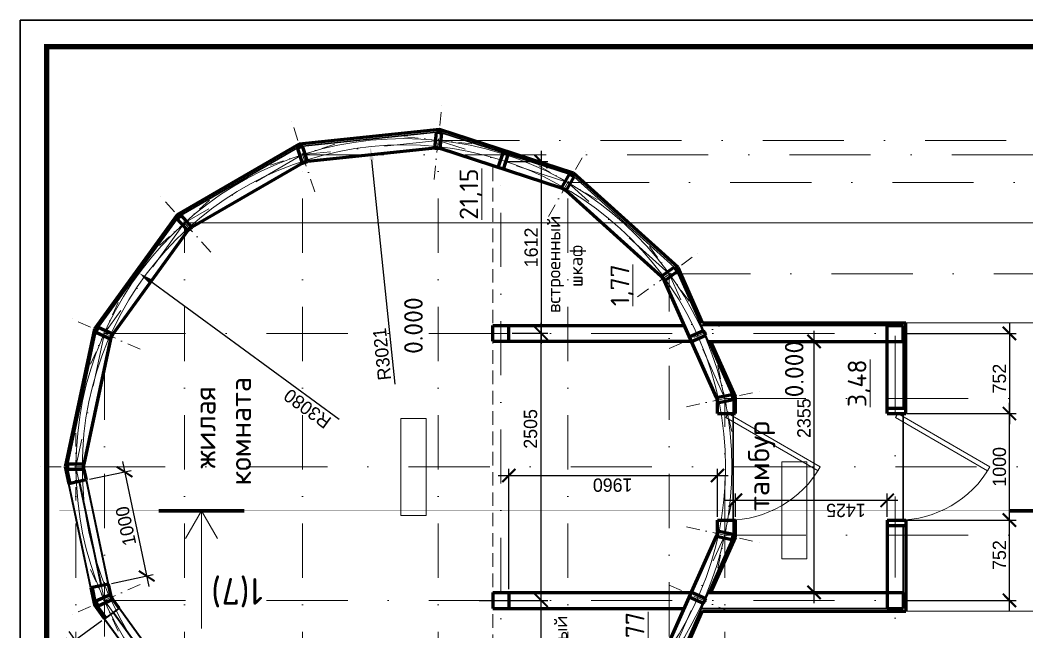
# Model space of a CAD drawing. Header units: millimetres. Extents: x -1532494 to -7068, y -619762 to -143013.
# Drawn here: x -140457 to -131002, y -201253 to -195513 of the extents above; entities that cross this region are included whole.
import ezdxf

# ---------------------------------------------------------------- set-up
doc = ezdxf.new("R2010")
doc.units = ezdxf.units.MM
for name, pattern in [('DASHED', [19.05, 12.7, -6.35]), ('штриховая', [19.05, 12.7, -6.35]), ('штрихпунктирнаяX2', [50.8, 25.4, -12.7, 0, -12.7])]:
    doc.linetypes.add(name, pattern=pattern)
doc.layers.get('0').update_dxf_attribs({"color": 251, "lineweight": 15})
for name, color, linetype, lineweight in [('01-РАМКА(+штамп)', 5, 'Continuous', 18), ('15-РАЗМЕРЫ-доп.', 5, 'Continuous', 5), ('линия', 7, 'Continuous', 30), ('Окно', 144, 'Continuous', 40), ('Оси', 7, 'штрихпунктирнаяX2', 18), ('размеры', 7, 'Continuous', 18), ('разрез', 7, 'Continuous', 80), ('Стены', 7, 'Continuous', 60), ('штриховая', 160, 'штриховая', 18)]:
    doc.layers.add(name, color=color, linetype=linetype, lineweight=lineweight)
doc.layers.add('рамка', color=105, linetype='Continuous', lineweight=30, plot=False)
doc.styles.add('Annotative', font='txt')
doc.dimstyles.new('ISO-25', dxfattribs={"dimscale": 50, "dimtxt": 2.5, "dimasz": 2.5, "dimexe": 1.25, "dimexo": 0.625, "dimtad": 1, "dimdec": 0, "dimtxsty": 'Standard', "dimblk": 'ARCHTICK', "dimcen": 2.5, "dimdle": 2, "dimclrt": 256, "dimadec": 0, "dimazin": 0, "dimtfac": 1, "dimtdec": 0, "dimtmove": 1, "dimatfit": 2, "dimfxl": 1, "dimarcsym": 0})

# ---------------------------------------------------------------- blocks, each defined once
blk = doc.blocks.new('*U166')
for p, q in [((0, 0), (0, -100)), ((1000, 0), (1000, -100))]:
    blk.add_line(p, q)
blk.add_lwpolyline([(0, 0), (500, 866), (537.9, 844.2), (37.9, -21.9)], close=True)
blk.add_arc((0, 0), 1000, 0, 60)
blk = doc.blocks.new('_ArchTick')
at = {"color": 0, "linetype": 'ByBlock', "const_width": 0.15}
blk.add_lwpolyline([(-0.5, -0.5), (0.5, 0.5)], dxfattribs=at)
blk = doc.blocks.new('*D184')
at = {"layer": 'Defpoints', "color": 0, "transparency": 16777216}
for p in [(-132164.7, -199204.8), (-131166.1, -199204.8), (-132164.7, -200204.8)]:
    blk.add_point(p, dxfattribs=at)
at = {"layer": 'размеры', "color": 0, "lineweight": -2, "transparency": 16777216}
for p, q in [((-131166.1, -200304.8), (-131166.1, -199104.8)), ((-132133.4, -199204.8), (-131103.6, -199204.8)), ((-132133.4, -200204.8), (-131103.6, -200204.8))]:
    blk.add_line(p, q, dxfattribs=at)
at = {"layer": 'размеры', "color": 0, "lineweight": -2, "transparency": 16777216, "xscale": 125, "yscale": 125, "zscale": 125}
for p, rotation in [((-131166.1, -199204.8), 90), ((-131166.1, -200204.8), 270)]:
    blk.add_blockref('_ArchTick', p, dxfattribs=dict(at, rotation=rotation))
at = {"layer": 'размеры', "transparency": 16777216, "insert": (-131259.8, -199704.8), "char_height": 125, "attachment_point": 5, "rotation": 90}
blk.add_mtext('1000', dxfattribs=at)
blk = doc.blocks.new('*D185')
at = {"layer": 'Defpoints', "color": 0, "transparency": 16777216}
for p in [(-132164.7, -200204.8), (-131166.1, -200204.8), (-132164.7, -200957.3)]:
    blk.add_point(p, dxfattribs=at)
at = {"layer": 'размеры', "color": 0, "lineweight": -2, "transparency": 16777216}
for p, q in [((-131166.1, -201057.3), (-131166.1, -200104.8)), ((-132133.4, -200204.8), (-131103.6, -200204.8)), ((-132133.4, -200957.3), (-131103.6, -200957.3))]:
    blk.add_line(p, q, dxfattribs=at)
at = {"layer": 'размеры', "color": 0, "lineweight": -2, "transparency": 16777216, "xscale": 125, "yscale": 125, "zscale": 125}
for p, rotation in [((-131166.1, -200204.8), 90), ((-131166.1, -200957.3), 270)]:
    blk.add_blockref('_ArchTick', p, dxfattribs=dict(at, rotation=rotation))
at = {"layer": 'размеры', "transparency": 16777216, "insert": (-131259.8, -200532.8), "char_height": 125, "attachment_point": 5, "rotation": 90}
blk.add_mtext('752', dxfattribs=at)
blk = doc.blocks.new('*D186')
at = {"layer": 'Defpoints', "color": 0, "transparency": 16777216}
for p in [(-136176.6, -200957.4), (-135563.4, -200957.4), (-135921.5, -202569.9)]:
    blk.add_point(p, dxfattribs=at)
at = {"layer": 'размеры', "color": 0, "lineweight": -2, "transparency": 16777216}
for p, q in [((-135563.4, -202669.9), (-135563.4, -200857.4)), ((-136145.4, -200957.4), (-135500.9, -200957.4)), ((-135890.3, -202569.9), (-135500.9, -202569.9))]:
    blk.add_line(p, q, dxfattribs=at)
at = {"layer": 'размеры', "color": 0, "lineweight": -2, "transparency": 16777216, "xscale": 125, "yscale": 125, "zscale": 125}
for p, rotation in [((-135563.4, -200957.4), 90), ((-135563.4, -202569.9), 270)]:
    blk.add_blockref('_ArchTick', p, dxfattribs=dict(at, rotation=rotation))
at = {"layer": 'размеры', "transparency": 16777216, "insert": (-135657.2, -201763.7), "char_height": 125, "attachment_point": 5, "rotation": 90}
blk.add_mtext('1612', dxfattribs=at)
blk = doc.blocks.new('*D167')
at = {"layer": 'Defpoints', "color": 0, "transparency": 16777216}
for p in [(-135867.6, -198451.9), (-135563.4, -198451.9), (-136176.6, -200957.4)]:
    blk.add_point(p, dxfattribs=at)
at = {"layer": 'размеры', "color": 0, "lineweight": -2, "transparency": 16777216}
for p, q in [((-135563.4, -201057.4), (-135563.4, -198351.9)), ((-135836.3, -198451.9), (-135500.9, -198451.9)), ((-136145.4, -200957.4), (-135500.9, -200957.4))]:
    blk.add_line(p, q, dxfattribs=at)
at = {"layer": 'размеры', "color": 0, "lineweight": -2, "transparency": 16777216, "xscale": 125, "yscale": 125, "zscale": 125}
for p, rotation in [((-135563.4, -198451.9), 90), ((-135563.4, -200957.4), 270)]:
    blk.add_blockref('_ArchTick', p, dxfattribs=dict(at, rotation=rotation))
at = {"layer": 'размеры', "transparency": 16777216, "insert": (-135663.4, -199348.5), "char_height": 125, "attachment_point": 5, "rotation": 90}
blk.add_mtext('2505', dxfattribs=at)
blk = doc.blocks.new('*D168')
at = {"layer": 'Defpoints', "color": 0, "transparency": 16777216}
for p in [(-135921.5, -196839.4), (-135867.6, -198451.9), (-135563.4, -198451.9)]:
    blk.add_point(p, dxfattribs=at)
at = {"layer": 'размеры', "color": 0, "lineweight": -2, "transparency": 16777216}
for p, q in [((-135563.4, -196739.4), (-135563.4, -198551.9)), ((-135890.3, -196839.4), (-135500.9, -196839.4)), ((-135836.3, -198451.9), (-135500.9, -198451.9))]:
    blk.add_line(p, q, dxfattribs=at)
at = {"layer": 'размеры', "color": 0, "lineweight": -2, "transparency": 16777216, "xscale": 125, "yscale": 125, "zscale": 125}
for p, rotation in [((-135563.4, -196839.4), 90), ((-135563.4, -198451.9), 270)]:
    blk.add_blockref('_ArchTick', p, dxfattribs=dict(at, rotation=rotation))
at = {"layer": 'размеры', "transparency": 16777216, "insert": (-135657.2, -197645.7), "char_height": 125, "attachment_point": 5, "rotation": 90}
blk.add_mtext('1612', dxfattribs=at)
blk = doc.blocks.new('*D169')
at = {"layer": 'Defpoints', "color": 0, "transparency": 16777216}
for p in [(-133209.1, -198527.4), (-133001.2, -198527.4), (-133209.1, -200882.3)]:
    blk.add_point(p, dxfattribs=at)
at = {"layer": 'размеры', "color": 0, "lineweight": -2, "transparency": 16777216}
for p, q in [((-133001.2, -200982.3), (-133001.2, -198427.4)), ((-133177.8, -198527.4), (-132938.7, -198527.4)), ((-133177.8, -200882.3), (-132938.7, -200882.3))]:
    blk.add_line(p, q, dxfattribs=at)
at = {"layer": 'размеры', "color": 0, "lineweight": -2, "transparency": 16777216, "xscale": 125, "yscale": 125, "zscale": 125}
for p, rotation in [((-133001.2, -198527.4), 90), ((-133001.2, -200882.3), 270)]:
    blk.add_blockref('_ArchTick', p, dxfattribs=dict(at, rotation=rotation))
at = {"layer": 'размеры', "transparency": 16777216, "insert": (-133094.9, -199248.2), "char_height": 125, "attachment_point": 5, "rotation": 90}
blk.add_mtext('2355', dxfattribs=at)
blk = doc.blocks.new('*D187')
at = {"layer": 'Defpoints', "color": 0, "transparency": 16777216}
for p in [(-133908, -199785.5), (-133908, -200204.7), (-135867.6, -200882.4)]:
    blk.add_point(p, dxfattribs=at)
at = {"layer": 'размеры', "color": 0, "lineweight": -2, "transparency": 16777216}
for p, q in [((-135867.6, -200851.2), (-135867.6, -199723)), ((-133908, -200173.4), (-133908, -199723)), ((-135967.6, -199785.5), (-133808, -199785.5))]:
    blk.add_line(p, q, dxfattribs=at)
at = {"layer": 'размеры', "color": 0, "lineweight": -2, "transparency": 16777216, "xscale": 125, "yscale": 125, "zscale": 125, "rotation": 180}
blk.add_blockref('_ArchTick', (-135867.6, -199785.5), dxfattribs=at)
at = {"layer": 'размеры', "color": 0, "lineweight": -2, "transparency": 16777216, "xscale": 125, "yscale": 125, "zscale": 125}
blk.add_blockref('_ArchTick', (-133908, -199785.5), dxfattribs=at)
at = {"layer": 'размеры', "transparency": 16777216, "insert": (-134891.9, -199875.1), "char_height": 125, "attachment_point": 5, "rotation": 180}
blk.add_mtext('1960', dxfattribs=at)
blk = doc.blocks.new('*D188')
at = {"layer": 'Defpoints', "color": 0, "transparency": 16777216}
for p in [(-132314.7, -200018.7), (-133739.8, -200203.7), (-132314.7, -200204.8)]:
    blk.add_point(p, dxfattribs=at)
at = {"layer": 'размеры', "color": 0, "lineweight": -2, "transparency": 16777216}
for p, q in [((-133739.8, -200172.5), (-133739.8, -199956.2)), ((-132314.7, -200173.6), (-132314.7, -199956.2)), ((-133839.8, -200018.7), (-132214.7, -200018.7))]:
    blk.add_line(p, q, dxfattribs=at)
at = {"layer": 'размеры', "color": 0, "lineweight": -2, "transparency": 16777216, "xscale": 125, "yscale": 125, "zscale": 125, "rotation": 180}
blk.add_blockref('_ArchTick', (-133739.8, -200018.7), dxfattribs=at)
at = {"layer": 'размеры', "color": 0, "lineweight": -2, "transparency": 16777216, "xscale": 125, "yscale": 125, "zscale": 125}
blk.add_blockref('_ArchTick', (-132314.7, -200018.7), dxfattribs=at)
at = {"layer": 'размеры', "transparency": 16777216, "insert": (-132701.3, -200112.5), "char_height": 125, "attachment_point": 5, "rotation": 180}
blk.add_mtext('1425', dxfattribs=at)
blk = doc.blocks.new('*D183')
at = {"layer": 'Defpoints', "color": 0, "transparency": 16777216}
for p in [(-139338.9, -197886.9), (-136852.5, -199704.7)]:
    blk.add_point(p, dxfattribs=at)
at = {"layer": 'размеры', "color": 0, "lineweight": -2, "transparency": 16777216}
blk.add_line((-137459.4, -199261), (-139238, -197960.7), dxfattribs=at)
at = {"layer": 'размеры', "color": 0, "transparency": 16777216}
blk.add_solid([(-139250.3, -197977.5), (-139225.7, -197943.9), (-139338.9, -197886.9)], dxfattribs=at)
at = {"layer": 'размеры', "transparency": 16777216, "insert": (-137758.6, -199158.4), "char_height": 125, "attachment_point": 5, "rotation": 143.82949}
blk.add_mtext('R3080', dxfattribs=at)
blk = doc.blocks.new('*D189')
at = {"layer": 'Defpoints', "color": 0, "transparency": 16777216}
for p in [(-137168.3, -196700.4), (-136852.5, -199704.7)]:
    blk.add_point(p, dxfattribs=at)
at = {"layer": 'размеры', "color": 0, "lineweight": -2, "transparency": 16777216}
blk.add_line((-136934.2, -198927.4), (-137155.2, -196824.7), dxfattribs=at)
at = {"layer": 'размеры', "color": 0, "transparency": 16777216}
blk.add_solid([(-137175.9, -196826.9), (-137134.5, -196822.6), (-137168.3, -196700.4)], dxfattribs=at)
at = {"layer": 'размеры', "transparency": 16777216, "insert": (-137057.9, -198647.1), "char_height": 125, "attachment_point": 5, "rotation": 96}
blk.add_mtext('R3021', dxfattribs=at)
blk = doc.blocks.new('*D201')
at = {"layer": 'Defpoints', "color": 0, "transparency": 16777216}
for p in [(-132164.7, -198452.4), (-132164.7, -199204.8), (-131166.1, -199204.8)]:
    blk.add_point(p, dxfattribs=at)
at = {"layer": 'размеры', "color": 0, "lineweight": -2, "transparency": 16777216}
for p, q in [((-131166.1, -198352.4), (-131166.1, -199304.8)), ((-132133.4, -198452.4), (-131103.6, -198452.4)), ((-132133.4, -199204.8), (-131103.6, -199204.8))]:
    blk.add_line(p, q, dxfattribs=at)
at = {"layer": 'размеры', "color": 0, "lineweight": -2, "transparency": 16777216, "xscale": 125, "yscale": 125, "zscale": 125}
for p, rotation in [((-131166.1, -198452.4), 90), ((-131166.1, -199204.8), 270)]:
    blk.add_blockref('_ArchTick', p, dxfattribs=dict(at, rotation=rotation))
at = {"layer": 'размеры', "transparency": 16777216, "insert": (-131259.8, -198876.8), "char_height": 125, "attachment_point": 5, "rotation": 90}
blk.add_mtext('752', dxfattribs=at)
blk = doc.blocks.new('*D210')
at = {"layer": 'Defpoints', "color": 0, "ltscale": 20, "transparency": 16777216}
for p in [(-139836.6, -199828), (-139628.8, -200805.8), (-139268.3, -200729.2)]:
    blk.add_point(p, dxfattribs=at)
at = {"layer": 'размеры', "color": 0, "lineweight": -2, "ltscale": 20, "transparency": 16777216}
for p, q in [((-139497, -199653.5), (-139247.5, -200827)), ((-139806, -199821.5), (-139415, -199738.4)), ((-139598.2, -200799.3), (-139207.2, -200716.2))]:
    blk.add_line(p, q, dxfattribs=at)
at = {"layer": 'размеры', "color": 0, "lineweight": -2, "ltscale": 20, "transparency": 16777216, "xscale": 125, "yscale": 125, "zscale": 125}
for p, rotation in [((-139476.2, -199751.4), 102.0000000000126), ((-139268.3, -200729.2), 282.0000000000127)]:
    blk.add_blockref('_ArchTick', p, dxfattribs=dict(at, rotation=rotation))
at = {"layer": 'размеры', "ltscale": 20, "transparency": 16777216, "insert": (-139464, -200259.8), "char_height": 125, "attachment_point": 5, "rotation": 102}
blk.add_mtext('1000', dxfattribs=at)
blk = doc.blocks.new('*D264')
at = {"layer": 'Defpoints', "color": 0, "ltscale": 20, "transparency": 16777216}
for p in [(-139664.5, -201129.9), (-139076.9, -201938.7), (-139353.6, -202139.7)]:
    blk.add_point(p, dxfattribs=at)
at = {"layer": 'размеры', "color": 0, "lineweight": -2, "ltscale": 20, "transparency": 16777216}
for p, q in [((-139689.8, -201148.3), (-139991.8, -201367.7)), ((-140000, -201250), (-139294.8, -202220.6)), ((-139102.2, -201957), (-139404.2, -202176.4))]:
    blk.add_line(p, q, dxfattribs=at)
at = {"layer": 'размеры', "color": 0, "lineweight": -2, "ltscale": 20, "transparency": 16777216, "xscale": 125, "yscale": 125, "zscale": 125}
for p, rotation in [((-139941.2, -201330.9), 125.9999999995298), ((-139353.6, -202139.7), 305.9999999995298)]:
    blk.add_blockref('_ArchTick', p, dxfattribs=dict(at, rotation=rotation))
at = {"layer": 'размеры', "ltscale": 20, "transparency": 16777216, "insert": (-139723.3, -201790.4), "char_height": 125, "attachment_point": 5, "rotation": 126}
blk.add_mtext('1000', dxfattribs=at)

msp = doc.modelspace()

# ---------------------------------------------------------------- linework, layer by layer
at = {"color": 200, "linetype": 'DASHED', "lineweight": 18, "ltscale": 50, "const_width": 1}
msp.add_lwpolyline([(-131172.6, -200117.1), (-140090, -200117.1)], dxfattribs=at)
at = {"layer": '01-РАМКА(+штамп)'}
msp.add_circle((-136852.5, -199704.7), 3080, dxfattribs=at)
at = {"layer": '15-РАЗМЕРЫ-доп.'}
msp.add_circle((-136852.5, -199704.7), 3020.8, dxfattribs=at)
at = {"layer": 'линия', "ltscale": 20}
for p, q in [((-137803.7, -196696.4), (-136547.6, -196564.4)), ((-136497.8, -196569.6), (-135296.6, -196959.9)), ((-138945, -197343.3), (-137851.2, -196711.8)), ((-135253.3, -196984.9), (-134314.7, -197830)), ((-139724.6, -198398.6), (-138982.2, -197376.8)), ((-134285.4, -197870.4), (-133771.6, -199024.3)), ((-140007.5, -199679.7), (-139744.9, -198444.3)), ((-133761.2, -199073.2), (-133761.2, -200336.2)), ((-139980.1, -199858.5), (-140007.5, -199729.7)), ((-133771.6, -200385.1), (-134285.4, -201538.9)), ((-139744.9, -200965.1), (-139772.3, -200836.3)), ((-139724.6, -201010.8), (-139647.2, -201117.3))]:
    msp.add_line(p, q, dxfattribs=at)
at = {"layer": 'линия'}
for p, q in [((-134059.8, -198377.4), (-132314.7, -198377.4)), ((-132164.7, -199155.1), (-132164.7, -198527.4)), ((-132164.7, -200204.8), (-132164.7, -199204.8)), ((-132164.7, -200254.5), (-132164.7, -200882.3)), ((-134059.8, -201032.3), (-132314.7, -201032.3))]:
    msp.add_line(p, q, dxfattribs=at)
at = {"layer": 'Окно', "ltscale": 20}
for p, q in [((-139903.3, -199842.1), (-139695.4, -200820)), ((-138996, -201879.9), (-139583.6, -201071.1))]:
    msp.add_line(p, q, dxfattribs=at)
for points in [[(-140001.1, -199862.9), (-139836.6, -199828), (-139628.8, -200805.8), (-139793.2, -200840.8)], [(-139076.9, -201938.7), (-138940.9, -201839.8), (-139528.5, -201031.1), (-139664.5, -201129.9)]]:
    msp.add_lwpolyline(points, close=True, dxfattribs=at)
at = {"layer": 'Оси', "ltscale": 5}
for p, q in [((-136569, -197007), (-136492.1, -196276.1)), ((-137690.7, -197124.9), (-137917.8, -196425.9)), ((-136845.9, -196608.4), (-136215.2, -196674.7)), ((-138105.8, -196873.4), (-137502.7, -196677.4)), ((-135496.2, -197355.6), (-135128.8, -196719.1)), ((-135587.1, -196878.8), (-135037.9, -197195.9)), ((-138667.5, -197688.9), (-139159.3, -197142.7)), ((-139149.1, -197628), (-138677.8, -197203.6)), ((-134658, -198110.3), (-134063.4, -197678.3)), ((-134547.1, -197637.8), (-134174.3, -198150.8)), ((-139795.2, -198741.6), (-139537.2, -198162.3)), ((-139330.5, -198601.4), (-140001.9, -198302.5)), ((-134360.7, -198595.3), (-133808.7, -198349.5)), ((-133905.7, -198754.2), (-133773.9, -199374.5)), ((-134199.2, -199140.7), (-133480.4, -198987.9)), ((-139932.5, -200021.8), (-139932.5, -199387.6)), ((-139565, -199704.7), (-140300, -199704.7)), ((-133773.9, -200034.9), (-133905.7, -200655.2)), ((-134199.2, -200268.6), (-133480.4, -200421.5)), ((-139537.2, -201247.1), (-139795.2, -200667.8)), ((-139330.5, -200808), (-140001.9, -201106.9)), ((-134360.7, -200814.1), (-133808.7, -201059.9))]:
    msp.add_line(p, q, dxfattribs=at)
at = {"layer": 'Оси', "ltscale": 20}
for p, q in [((-136530.5, -203792.8), (-136530.5, -196641.6)), ((-137804.3, -203792.8), (-137804.3, -196775.4)), ((-135942.6, -203925.8), (-135942.6, -196904.3)), ((-135312.5, -203792.8), (-135312.5, -197037.3)), ((-138913.4, -203792.8), (-138913.4, -197415.8)), ((-138913.4, -197416.1), (-129543.6, -197416.1)), ((-134360.7, -204343.9), (-134360.7, -197894.3)), ((-139666.2, -204343.9), (-139666.2, -198451.9)), ((-139932.5, -203792.8), (-139932.5, -199704.7)), ((-133839.8, -203792.8), (-133839.8, -200345.1))]:
    msp.add_line(p, q, dxfattribs=at)
at = {"layer": 'Оси', "ltscale": 30}
for p, q in [((-136530.5, -196641.8), (-129707.1, -196641.8)), ((-137804.3, -196775.7), (-129707.1, -196775.7)), ((-135312.5, -197037.6), (-129543.6, -197037.6)), ((-134360.7, -197894.6), (-129543.6, -197894.6)), ((-139666.2, -198452.2), (-129543.6, -198452.2)), ((-132239.7, -203792), (-132239.7, -198473.8)), ((-133839.8, -199064.6), (-129543.6, -199064.6)), ((-139857.5, -199704.7), (-129543.6, -199704.7)), ((-133839.8, -200345.1), (-129543.6, -200345.1)), ((-139666.2, -200957.4), (-129543.6, -200957.4))]:
    msp.add_line(p, q, dxfattribs=at)
at = {"layer": 'Оси', "ltscale": 20}
msp.add_lwpolyline([(-139932.5, -199704.7), (-139666.2, -200957.4), (-138913.4, -201993.6), (-137804.3, -202633.9), (-136530.5, -202767.8), (-135312.5, -202372), (-134360.7, -201515.1), (-133839.8, -200345.1), (-133839.8, -199064.3), (-134360.7, -197894.3), (-135312.5, -197037.3), (-136530.5, -196641.6), (-137804.3, -196775.4), (-138913.4, -197415.8), (-139666.2, -198451.9)], close=True, dxfattribs=at)
at = {"layer": 'размеры', "ltscale": 20}
msp.add_line((-138913.4, -197415.8), (-129865, -197415.8), dxfattribs=at)
at = {"layer": 'размеры'}
for p, q in [((-132139.7, -198352.4), (-130139.7, -198352.4)), ((-138754.1, -200117.1), (-138904.1, -200376.9)), ((-138754.1, -200117.1), (-138754.1, -201221.6)), ((-138754.1, -200117.1), (-138604.1, -200376.9)), ((-132139.7, -201057.3), (-130139.7, -201057.3))]:
    msp.add_line(p, q, dxfattribs=at)
at = {"layer": 'размеры', "color": 7, "lineweight": 20, "ltscale": 0.9, "const_width": 50}
msp.add_lwpolyline([(-140207, -205013.4), (-140207, -195763.4), (-125857, -195763.4), (-125857, -205013.4)], close=True, dxfattribs=at)
at = {"layer": 'размеры'}
for points in [[(-136880.4, -199250.8), (-136880.4, -200159.6), (-136644.1, -200159.6), (-136644.1, -199250.8)], [(-133304.5, -199658.5), (-133304.5, -200567.4), (-133068.3, -200567.4), (-133068.3, -199658.5)]]:
    msp.add_lwpolyline(points, close=True, dxfattribs=at)
at = {"layer": 'разрез'}
for p, q in [((-139154.1, -200117.1), (-138354.1, -200117.1)), ((-131172.6, -200117.1), (-130372.6, -200117.1))]:
    msp.add_line(p, q, dxfattribs=at)
at = {"layer": 'рамка', "color": 7}
for p, q in [((-140457, -206013.4), (-140457, -195513.4)), ((-140457, -195513.4), (-125607, -195513.4))]:
    msp.add_line(p, q, dxfattribs=at)
at = {"layer": 'Стены', "ltscale": 20}
for p, q in [((-136519.9, -196539.9), (-137835.9, -196678.2)), ((-135261.4, -196948.8), (-136519.9, -196539.9)), ((-137835.9, -196678.2), (-138981.8, -197339.8)), ((-136563.2, -196713.5), (-137757.3, -196839)), ((-135371.6, -197089.8), (-136513.5, -196718.8)), ((-135921, -196757), (-135873.5, -196772.5)), ((-137804.9, -196854.5), (-138844.7, -197454.8)), ((-134278, -197834.2), (-135261.4, -196948.8)), ((-134436.1, -197918.2), (-135328.3, -197114.8)), ((-138981.8, -197339.8), (-139759.6, -198410.4)), ((-138881.8, -197488.3), (-139587.5, -198459.6)), ((-134047.3, -198352.4), (-134278, -197834.2)), ((-133918.4, -199055.5), (-134406.7, -197958.6)), ((-139759.6, -198410.4), (-140034.7, -199704.7)), ((-134018.3, -198470.2), (-134038.7, -198424.5)), ((-139607.9, -198505.3), (-139857.5, -199679.7)), ((-133739.8, -199043.1), (-133969.4, -198527.4)), ((-133908, -199204.8), (-133908, -199104.4)), ((-133739.8, -199204.8), (-133739.8, -199043.1)), ((-140034.7, -199704.7), (-140001.1, -199862.9)), ((-139857.5, -199729.7), (-139836.6, -199828)), ((-139836.6, -199828), (-140001.1, -199862.9)), ((-133908, -200305), (-133908, -200204.5)), ((-133739.8, -200366.3), (-133739.8, -200204.5)), ((-134406.7, -201450.8), (-133918.4, -200353.9)), ((-133969.5, -200882.3), (-133739.8, -200366.3)), ((-139628.8, -200805.8), (-139793.2, -200840.8)), ((-139628.8, -200805.8), (-139607.9, -200904.1)), ((-139793.2, -200840.8), (-139759.6, -200999)), ((-139664.5, -201129.9), (-139759.6, -200999)), ((-139528.5, -201031.1), (-139587.5, -200949.8)), ((-134018.3, -200939.2), (-134038.7, -200984.8)), ((-134278, -201575.2), (-134047.4, -201057.2))]:
    msp.add_line(p, q, dxfattribs=at)
at = {"layer": 'Стены', "ltscale": 5}
for p, q in [((-136563.2, -196713.5), (-136547.6, -196564.4)), ((-136547.6, -196564.4), (-136497.8, -196569.6)), ((-136513.5, -196718.8), (-136497.8, -196569.6)), ((-137851.2, -196711.8), (-137803.7, -196696.4)), ((-137804.9, -196854.5), (-137851.2, -196711.8)), ((-137757.3, -196839), (-137803.7, -196696.4)), ((-136563.2, -196713.5), (-136513.5, -196718.8)), ((-137804.9, -196854.5), (-137757.3, -196839)), ((-135966.4, -196896.5), (-135921, -196757)), ((-135918.8, -196912), (-135873.5, -196772.5)), ((-135371.6, -197089.8), (-135296.6, -196959.9)), ((-135328.3, -197114.8), (-135253.3, -196984.9)), ((-135296.6, -196959.9), (-135253.3, -196984.9)), ((-135371.6, -197089.8), (-135328.3, -197114.8)), ((-138982.2, -197376.8), (-138945, -197343.3)), ((-138881.8, -197488.3), (-138982.2, -197376.8)), ((-138844.7, -197454.8), (-138945, -197343.3)), ((-138881.8, -197488.3), (-138844.7, -197454.8)), ((-134436.1, -197918.2), (-134314.7, -197830)), ((-134406.7, -197958.6), (-134285.4, -197870.4)), ((-134314.7, -197830), (-134285.4, -197870.4)), ((-134436.1, -197918.2), (-134406.7, -197958.6)), ((-139744.9, -198444.3), (-139724.6, -198398.6)), ((-139607.9, -198505.3), (-139744.9, -198444.3)), ((-139587.5, -198459.6), (-139724.6, -198398.6)), ((-134172.7, -198484.2), (-134038.7, -198424.5)), ((-139607.9, -198505.3), (-139587.5, -198459.6)), ((-134152.4, -198529.9), (-134018.3, -198470.2)), ((-133918.4, -199055.5), (-133771.6, -199024.3)), ((-133918.4, -199055.5), (-133908, -199104.4)), ((-133908, -199104.4), (-133761.2, -199073.2)), ((-133771.6, -199024.3), (-133761.2, -199073.2)), ((-139857.5, -199679.7), (-140007.5, -199679.7)), ((-140007.5, -199729.7), (-140007.5, -199679.7)), ((-139857.5, -199729.7), (-139857.5, -199679.7)), ((-139857.5, -199729.7), (-140007.5, -199729.7)), ((-133908, -200305), (-133918.4, -200353.9)), ((-133908, -200305), (-133761.2, -200336.2)), ((-133761.2, -200336.2), (-133771.6, -200385.1)), ((-133918.4, -200353.9), (-133771.6, -200385.1)), ((-139607.9, -200904.1), (-139744.9, -200965.1)), ((-139587.5, -200949.8), (-139607.9, -200904.1)), ((-134152.4, -200879.5), (-134018.3, -200939.2)), ((-139724.6, -201010.8), (-139744.9, -200965.1)), ((-139587.5, -200949.8), (-139724.6, -201010.8)), ((-134172.7, -200925.2), (-134038.7, -200984.8))]:
    msp.add_line(p, q, dxfattribs=at)
at = {"layer": 'Стены'}
for p, q in [((-134047.3, -198352.4), (-132139.7, -198352.4)), ((-132139.7, -199205.1), (-132139.7, -198352.4)), ((-136017.6, -198376.9), (-134220.5, -198376.9)), ((-136017.6, -198526.9), (-136017.6, -198376.9)), ((-136017.6, -198526.9), (-136017.6, -198376.9)), ((-135867.6, -198526.9), (-135867.6, -198376.9)), ((-135867.6, -198526.9), (-135867.6, -198376.9)), ((-132314.7, -198527.4), (-132314.7, -198377.4)), ((-132314.7, -198377.4), (-132164.7, -198377.4)), ((-132164.7, -198527.4), (-132164.7, -198377.4)), ((-136017.6, -198526.9), (-134153.7, -198526.9)), ((-133993, -198527.4), (-132314.7, -198527.4)), ((-132314.7, -199205.1), (-132314.7, -198527.4)), ((-132314.7, -198527.4), (-132164.7, -198527.4)), ((-133908, -199204.8), (-133739.8, -199204.8)), ((-132314.7, -199155.1), (-132139.7, -199155.1)), ((-132314.7, -199205.1), (-132139.7, -199205.1)), ((-133908, -200204.5), (-133739.8, -200204.5)), ((-132314.7, -200204.5), (-132314.7, -200882.3)), ((-132314.7, -200204.5), (-132139.7, -200204.5)), ((-132139.7, -200204.5), (-132139.7, -201057.3)), ((-132314.7, -200254.5), (-132139.7, -200254.5)), ((-136017.6, -200882.4), (-134153.7, -200882.4)), ((-136017.6, -200882.4), (-136017.6, -201032.4)), ((-136017.6, -200882.4), (-136017.6, -201032.4)), ((-135867.6, -200882.4), (-135867.6, -201032.4)), ((-135867.6, -200882.4), (-135867.6, -201032.4)), ((-133993, -200882.3), (-132314.7, -200882.3)), ((-132314.7, -200882.3), (-132314.7, -201032.3)), ((-132314.7, -200882.3), (-132164.7, -200882.3)), ((-132164.7, -200882.3), (-132164.7, -201032.3)), ((-136017.6, -201032.4), (-134220.5, -201032.4)), ((-134047.4, -201057.3), (-132139.7, -201057.3)), ((-132314.7, -201032.3), (-132164.7, -201032.3))]:
    msp.add_line(p, q, dxfattribs=at)
at = {"layer": 'штриховая', "ltscale": 10}
msp.add_line((-136017.6, -196896.5), (-136017.6, -201469.3), dxfattribs=at)

# ---------------------------------------------------------------- block references
at = {"layer": 'размеры', "rotation": 270}
for p in [(-133808, -199204.8), (-132214.7, -199204.8)]:
    msp.add_blockref('*U166', p, dxfattribs=at)

# ---------------------------------------------------------------- texts
at = {"layer": 'размеры'}
for s, width, insert, char_height, attachment_point, rotation in [('\\pi440.91;{\\fISOCPEUR|b0|i0|c204|p34;\\L21,15}', 1328.073, (-136330.5, -197827.8), 175, 1, 90), ('\\pi226.54;{\\fISOCPEUR|b0|i0|c204|p34;встроенный \\P\\pi470.29;шкаф}', 1328.073, (-135508.6, -198486.9), 125, 1, 90), ('\\pi484.66;{\\fISOCPEUR|b0|i0|c204|p34;\\L1,77}', 1328.073, (-134911.3, -198681.6), 175, 1, 90), ('\\pi458.41;{\\fISOCPEUR|b0|i0|c204|p34;\\L3,48}', 1328.073, (-132684.2, -199602.2), 175, 1, 90), ('\\pi304.04;{\\fISOCPEUR|b0|i0|c204|p34;жилая \\P\\pi144.04;комната}', 1328.073, (-138822.1, -200023.6), 200, 1, 90), ('\\pi224.04;{\\fISOCPEUR|b0|i0|c204|p34;тамбур}', 1328.073, (-133620.5, -200342.5), 200, 1, 90), ('{\\fISOCPEUR|b0|i0|c204|p34;1(\\fISOCPEUR|b0|i0|c0|p34;7\\fISOCPEUR|b0|i0|c204|p34;)}', 6.114, (-138663.3, -200997.5), 250, 3, 180), ('\\pi484.66;{\\fISOCPEUR|b0|i0|c204|p34;\\L1,77}', 1328.073, (-134769.8, -201943.2), 175, 1, 90), ('\\pi226.54;{\\fISOCPEUR|b0|i0|c204|p34;встроенный \\P\\pi470.29;шкаф}', 1328.073, (-135443.2, -202239.2), 125, 1, 90)]:
    msp.add_mtext_dynamic_manual_height_columns(s, width=width, gutter_width=12.5, heights=[0], dxfattribs=dict(at, insert=insert, char_height=char_height, attachment_point=attachment_point, rotation=rotation))
at = {"layer": 'размеры', "char_height": 175, "attachment_point": 3, "rotation": 90, "style": 'Annotative'}
for insert in [(-136850.6, -198113.9), (-133274.8, -198521.6)]:
    msp.add_mtext_dynamic_manual_height_columns('{\\fISOCPEUR|b0|i0|c204|p34;0.000}', width=3173.494, gutter_width=12.5, heights=[0], dxfattribs=dict(at, insert=insert))

# ---------------------------------------------------------------- dimensions: what is measured, and where the dimension line sits
at = {"layer": 'размеры'}
for mpoint, picture, middle in [((-137168.3, -196700.4), '*D189', (-136964.7, -198637.3)), ((-139338.9, -197886.9), '*D183', (-137703.3, -199082.7))]:
    dim = msp.add_radius_dim(center=(-136852.5, -199704.7), mpoint=mpoint, dimstyle='ISO-25', override={"dimsah": 1}, dxfattribs=at)
    dim.commit()
    dim.dimension.update_dxf_attribs({"geometry": picture, "text_midpoint": middle, "dimtype": 164})
for base, p1, p2, angle, picture, middle in [((-135563.4174, -198451.9359), (-135921.5208, -196839.4419), (-135867.5844, -198451.9359), 270, '*D168', (-135657.1674, -197645.6889)), ((-131166.1, -199204.8), (-132164.7, -200204.8), (-132164.7, -199204.8), 90, '*D184', (-131259.8, -199704.8)), ((-135563.4174, -200957.4336), (-135921.5208, -202569.9276), (-136176.6165, -200957.4336), 90, '*D186', (-135657.1674, -201763.6806))]:
    dim = msp.add_linear_dim(base=base, p1=p1, p2=p2, angle=angle, dimstyle='ISO-25', dxfattribs=at)
    dim.commit()
    dim.dimension.update_dxf_attribs({"geometry": picture, "text_midpoint": middle})
for base, p1, p2, angle, picture, middle in [((-135563.4174, -198451.9359), (-136176.6165, -200957.4336), (-135867.5844, -198451.9359), 90, '*D167', (-135569.6343, -199348.5188)), ((-131166.1, -199204.8), (-132164.7, -198452.4), (-132164.7, -199204.8), 270, '*D201', (-131166.1, -198876.8)), ((-133001.2, -198527.4), (-133209.1, -200882.3), (-133209.1, -198527.4), 90, '*D169', (-133001.2, -199248.2)), ((-132314.7, -200018.7), (-133739.8, -200203.7), (-132314.7, -200204.8), 180, '*D188', (-132701.3, -200018.7)), ((-131166.0644, -200204.8244), (-132164.6748, -200957.294), (-132164.6748, -200204.8244), 90, '*D185', (-131166.0644, -200532.833))]:
    dim = msp.add_linear_dim(base=base, p1=p1, p2=p2, angle=angle, dimstyle='ISO-25', dxfattribs=at)
    dim.commit()
    dim.dimension.update_dxf_attribs({"geometry": picture, "text_midpoint": middle, "dimtype": 160})
at = {"layer": 'размеры', "ltscale": 20}
for p1, p2, distance, picture, middle in [((-139836.6, -199828), (-139628.8, -200805.8), 368.5, '*D210', (-139464, -200259.8)), ((-139664.5, -201129.9), (-139076.9, -201938.7), -342, '*D264', (-139723.3, -201790.4))]:
    dim = msp.add_aligned_dim(p1=p1, p2=p2, distance=distance, dimstyle='ISO-25', dxfattribs=at)
    dim.commit()
    dim.dimension.update_dxf_attribs({"geometry": picture, "text_midpoint": middle})
at = {"layer": 'размеры'}
dim = msp.add_linear_dim(base=(-133908, -199785.5), p1=(-135867.6, -200882.4), p2=(-133908, -200204.7), angle=180, text='1960', dimstyle='ISO-25', dxfattribs=at)
dim.commit()
dim.dimension.update_dxf_attribs({"geometry": '*D187', "text_midpoint": (-134891.9, -199781.3), "dimtype": 160})

doc.saveas('drawing.dxf')
